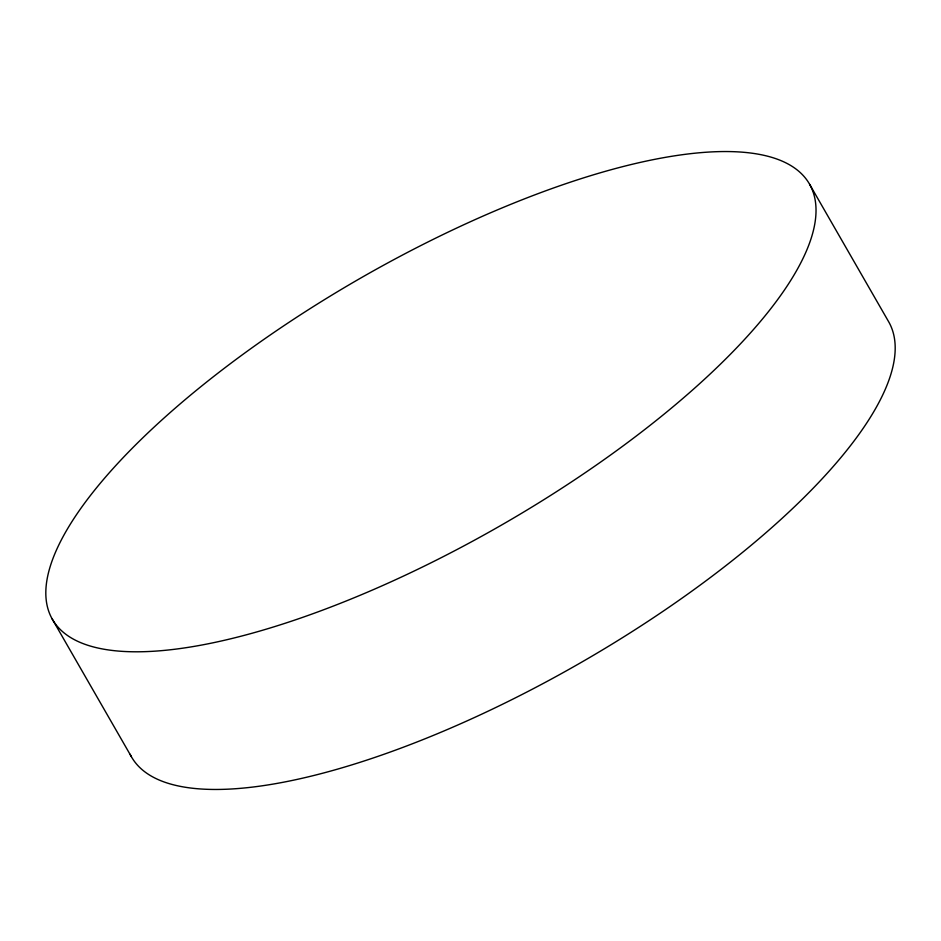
<?xml version="1.0" encoding="UTF-8"?>
<svg xmlns="http://www.w3.org/2000/svg" width="941" height="941" viewBox="0 0 941 941"><rect width="100%" height="100%" fill="white"/><g stroke="black" fill="none" stroke-linecap="round" stroke-linejoin="round"><path stroke-width="1.41" d="M809.695 184.436A436.659 142.162 -29.9 0 1 301.755 617.672A436.659 142.162 -29.9 0 1 181.307 402.901A436.659 142.162 -29.9 0 1 809.695 184.436L888.857 322.093A436.659 142.162 -29.9 0 1 576.115 665.334A436.659 142.162 -29.9 0 1 130.081 754.235M52.143 618.907L131.305 756.564"/></g></svg>
